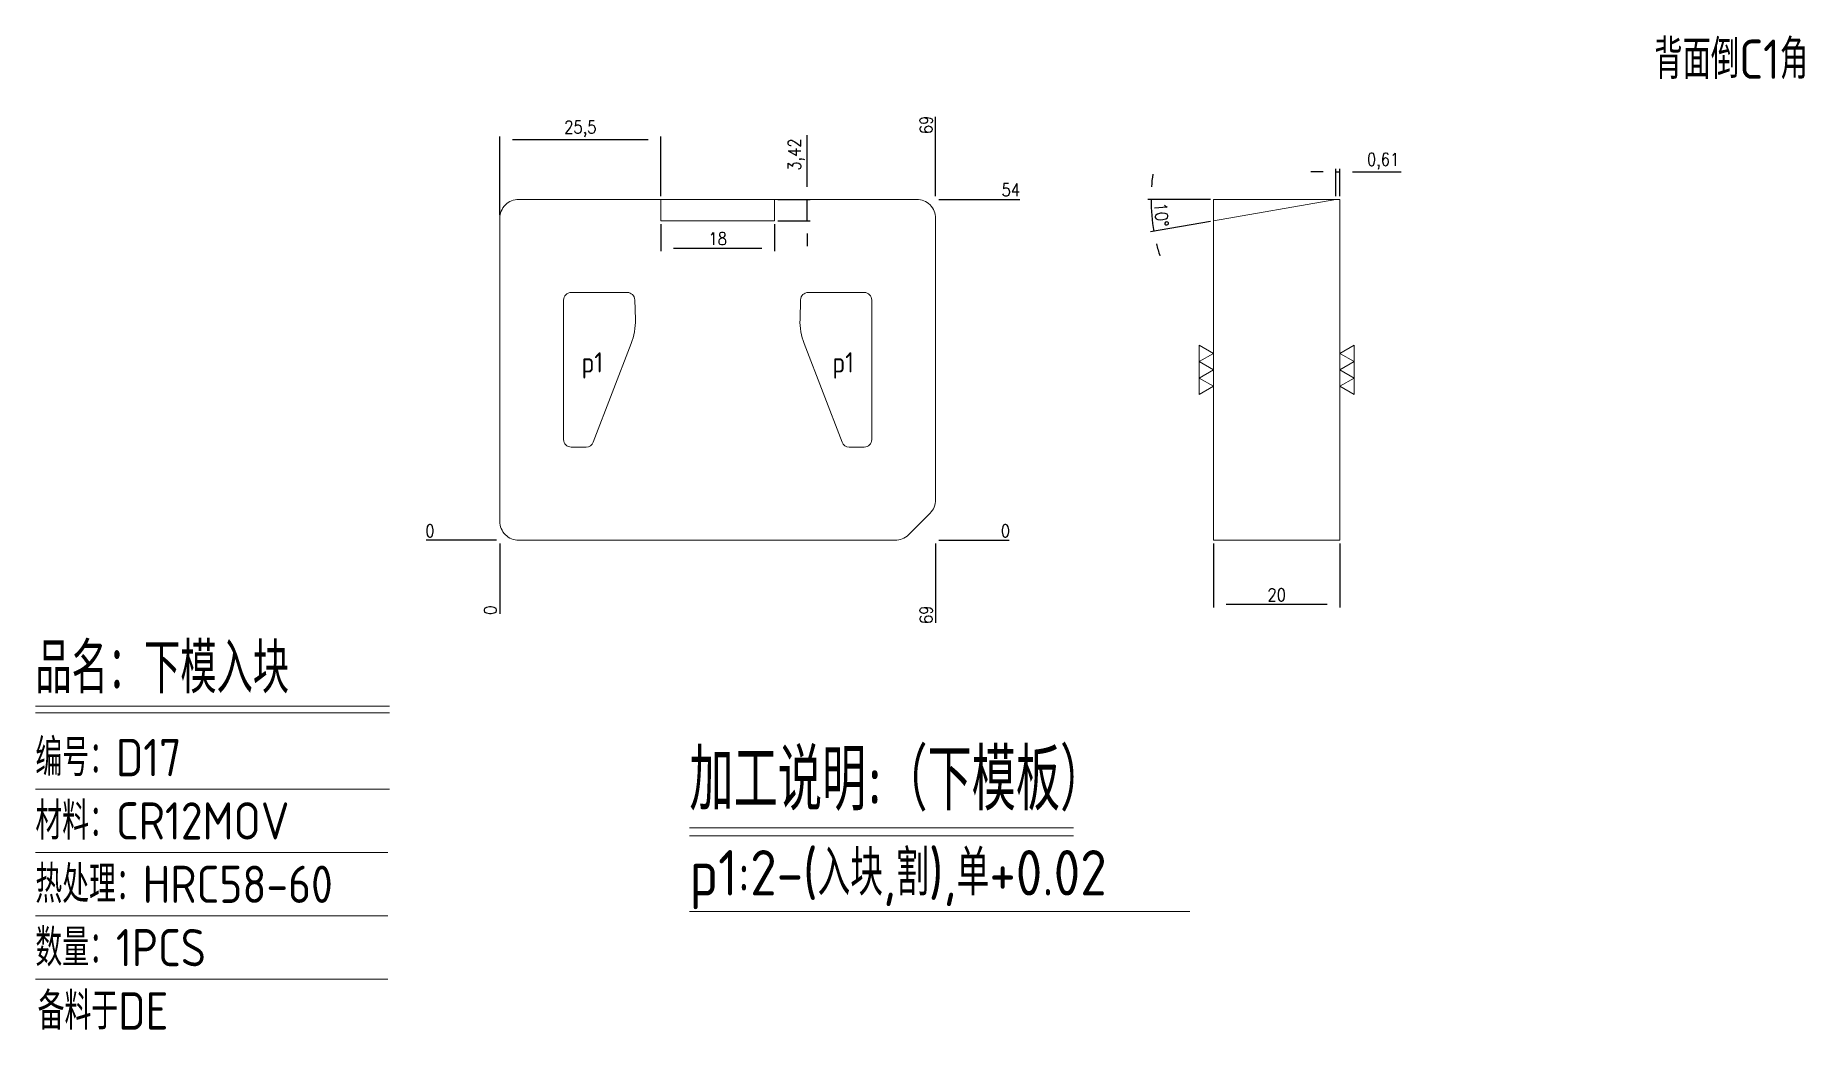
# Model space of a CAD drawing. Header units: millimetres. Extents: x 108857 to 109137, y 605 to 763.
import ezdxf
from ezdxf.enums import TextEntityAlignment as Align

# ---------------------------------------------------------------- set-up
doc = ezdxf.new("R2010")
doc.units = ezdxf.units.MM
doc.linetypes.add('HIDDEN', pattern=[0])
for name, color, linetype in [('DIE', 7, 'Continuous'), ('DIE_P', 2, 'Continuous'), ('DIM', 4, 'Continuous'), ('TEXT', 4, 'Continuous')]:
    doc.layers.add(name, color=color, linetype=linetype)
doc.styles.add('gbenor', font='gbenor.shx', dxfattribs={"bigfont": 'gbcbig.shx'})
doc.styles.get("Standard").update_dxf_attribs({"font": 'txt.shx', "width": 0.85, "bigfont": 'ctxt.shx'})
doc.dimstyles.new('T-2-WX', dxfattribs={"dimtxt": 2, "dimasz": 2, "dimexe": 0.5, "dimexo": 0.5, "dimgap": 0.5, "dimtad": 1, "dimtxsty": 'Standard', "dimblk": 'OPEN30', "dimcen": 0, "dimazin": 3, "dimtfac": 1, "dimtmove": 0, "dimatfit": 3, "dimldrblk": 'OPEN30', "dimlwd": -1, "dimlwe": -1})

# ---------------------------------------------------------------- blocks, each defined once
blk = doc.blocks.new('*D7579')
at = {"layer": 'Defpoints', "color": 0}
for p in [(108930.26, 682.81), (108999.26, 682.81), (109009.26, 682.81)]:
    blk.add_point(p, dxfattribs=at)
at = {"layer": 'DIM', "color": 0}
blk.add_line((108999.76, 682.81), (109010.89, 682.81), dxfattribs=at)
at = {"layer": 'DIM', "color": 0, "lineweight": 5, "insert": (109010.32, 684.31), "char_height": 2, "attachment_point": 5}
blk.add_mtext('0', dxfattribs=at)
blk = doc.blocks.new('_Open30')
blk = doc.blocks.new('*D7580')
at = {"layer": 'Defpoints', "color": 0}
for p in [(108999.26, 736.81), (109009.26, 736.81), (108930.26, 682.81)]:
    blk.add_point(p, dxfattribs=at)
at = {"layer": 'DIM', "color": 0}
for p, q in [((108999.76, 736.81), (109003.26, 736.81)), ((109003.26, 736.81), (109005.26, 736.81)), ((109005.26, 736.81), (109012.59, 736.81))]:
    blk.add_line(p, q, dxfattribs=at)
at = {"layer": 'DIM', "color": 0, "lineweight": 5, "insert": (109011.17, 738.31), "char_height": 2, "attachment_point": 5}
blk.add_mtext('54', dxfattribs=at)
blk = doc.blocks.new('*D7581')
at = {"layer": 'Defpoints', "color": 0}
for p in [(108920.26, 682.81), (108930.26, 682.81), (108930.26, 682.81)]:
    blk.add_point(p, dxfattribs=at)
at = {"layer": 'DIM', "color": 0}
blk.add_line((108929.76, 682.81), (108918.62, 682.81), dxfattribs=at)
at = {"layer": 'DIM', "color": 0, "lineweight": 5, "insert": (108919.19, 684.31), "char_height": 2, "attachment_point": 5}
blk.add_mtext('0', dxfattribs=at)
blk = doc.blocks.new('*D7582')
at = {"layer": 'Defpoints', "color": 0}
for p in [(108930.26, 682.81), (108999.26, 682.81), (108999.26, 672.81)]:
    blk.add_point(p, dxfattribs=at)
at = {"layer": 'DIM', "color": 0}
for p, q in [((108999.26, 682.31), (108999.26, 678.81)), ((108999.26, 678.81), (108999.26, 676.81)), ((108999.26, 676.81), (108999.26, 669.72))]:
    blk.add_line(p, q, dxfattribs=at)
at = {"layer": 'DIM', "color": 0, "lineweight": 5, "insert": (108997.76, 671.01), "char_height": 2, "attachment_point": 5, "rotation": 90}
blk.add_mtext('69', dxfattribs=at)
blk = doc.blocks.new('*D7583')
at = {"layer": 'Defpoints', "color": 0}
for p in [(108930.26, 682.81), (108930.26, 682.81), (108930.26, 672.81)]:
    blk.add_point(p, dxfattribs=at)
at = {"layer": 'DIM', "color": 0}
blk.add_line((108930.26, 682.31), (108930.26, 671.18), dxfattribs=at)
at = {"layer": 'DIM', "color": 0, "lineweight": 5, "insert": (108928.76, 671.74), "char_height": 2, "attachment_point": 5, "rotation": 90}
blk.add_mtext('0', dxfattribs=at)
blk = doc.blocks.new('*D7584')
at = {"layer": 'Defpoints', "color": 0}
for p in [(108999.26, 746.81), (108999.26, 736.81), (108930.26, 682.81)]:
    blk.add_point(p, dxfattribs=at)
at = {"layer": 'DIM', "color": 0}
for p, q in [((108999.26, 742.81), (108999.26, 749.9)), ((108999.26, 740.81), (108999.26, 742.81)), ((108999.26, 737.31), (108999.26, 740.81))]:
    blk.add_line(p, q, dxfattribs=at)
at = {"layer": 'DIM', "color": 0, "lineweight": 5, "insert": (108997.76, 748.6), "char_height": 2, "attachment_point": 5, "rotation": 90}
blk.add_mtext('69', dxfattribs=at)
blk = doc.blocks.new('*D7585')
at = {"layer": 'Defpoints', "color": 0}
for p in [(108930.26, 746.26), (108955.76, 736.81), (108930.26, 733.81)]:
    blk.add_point(p, dxfattribs=at)
at = {"layer": 'DIM', "color": 0}
for p, q in [((108930.26, 734.31), (108930.26, 746.76)), ((108953.76, 746.26), (108932.26, 746.26)), ((108955.76, 737.31), (108955.76, 746.76))]:
    blk.add_line(p, q, dxfattribs=at)
at = {"layer": 'DIM', "color": 0, "lineweight": 5, "insert": (108943.01, 747.95), "char_height": 2, "attachment_point": 5}
blk.add_mtext('25,5', dxfattribs=at)
blk = doc.blocks.new('*D7586')
at = {"layer": 'Defpoints', "color": 0}
for p in [(108955.76, 733.39), (108973.76, 733.39), (108973.76, 729.08)]:
    blk.add_point(p, dxfattribs=at)
at = {"layer": 'DIM', "color": 0}
for p, q in [((108955.76, 732.89), (108955.76, 728.58)), ((108973.76, 732.89), (108973.76, 728.58)), ((108957.76, 729.08), (108971.76, 729.08))]:
    blk.add_line(p, q, dxfattribs=at)
at = {"layer": 'DIM', "color": 0, "lineweight": 5, "insert": (108964.76, 730.58), "char_height": 2, "attachment_point": 5}
blk.add_mtext('18', dxfattribs=at)
blk = doc.blocks.new('*D7587')
at = {"layer": 'Defpoints', "color": 0}
for p in [(108973.76, 736.81), (108978.9, 736.81), (108973.76, 733.39)]:
    blk.add_point(p, dxfattribs=at)
at = {"layer": 'DIM', "color": 0}
for p, q in [((108978.9, 738.81), (108978.9, 746.99)), ((108974.26, 736.81), (108979.4, 736.81)), ((108978.9, 733.39), (108978.9, 736.81)), ((108974.26, 733.39), (108979.4, 733.39)), ((108978.9, 731.39), (108978.9, 729.39))]:
    blk.add_line(p, q, dxfattribs=at)
at = {"layer": 'DIM', "color": 0, "lineweight": 5, "insert": (108977.21, 743.9), "char_height": 2, "attachment_point": 5, "rotation": 90}
blk.add_mtext('3,42', dxfattribs=at)
blk = doc.blocks.new('*D7588')
at = {"layer": 'Defpoints', "color": 0}
for p in [(109043.26, 682.81), (109063.26, 682.81), (109063.26, 672.68)]:
    blk.add_point(p, dxfattribs=at)
at = {"layer": 'DIM', "color": 0}
for p, q in [((109043.26, 682.31), (109043.26, 672.18)), ((109063.26, 682.31), (109063.26, 672.18)), ((109045.26, 672.68), (109061.26, 672.68))]:
    blk.add_line(p, q, dxfattribs=at)
at = {"layer": 'DIM', "color": 0, "lineweight": 5, "insert": (109053.26, 674.18), "char_height": 2, "attachment_point": 5}
blk.add_mtext('20', dxfattribs=at)
blk = doc.blocks.new('*D7589')
at = {"layer": 'Defpoints', "color": 0}
for p in [(109063.26, 741.15), (109062.65, 736.81), (109063.26, 736.81)]:
    blk.add_point(p, dxfattribs=at)
at = {"layer": 'DIM', "color": 0}
for p, q in [((109060.65, 741.15), (109058.65, 741.15)), ((109062.65, 737.31), (109062.65, 741.65)), ((109062.65, 741.15), (109063.26, 741.15)), ((109063.26, 737.31), (109063.26, 741.65)), ((109065.26, 741.15), (109072.95, 741.15))]:
    blk.add_line(p, q, dxfattribs=at)
at = {"layer": 'DIM', "color": 0, "lineweight": 5, "insert": (109070.11, 742.84), "char_height": 2, "attachment_point": 5}
blk.add_mtext('0,61', dxfattribs=at)
blk = doc.blocks.new('*D7590')
at = {"layer": 'Defpoints', "color": 0}
for p in [(109043.26, 736.81), (109062.65, 736.81), (109063.26, 736.81), (109033.41, 735.11), (109043.26, 733.39)]:
    blk.add_point(p, dxfattribs=at)
at = {"layer": 'DIM', "color": 0}
for p, q in [((109042.76, 736.81), (109032.86, 736.81)), ((109042.77, 733.3), (109033.31, 731.64))]:
    blk.add_line(p, q, dxfattribs=at)
for start, end in [(172.1721, 176.0861), (180, 190), (193.9139, 197.8279)]:
    blk.add_arc((109062.65, 736.81), 29.28, start, end, dxfattribs=at)
at = {"layer": 'DIM', "color": 0, "lineweight": 5, "insert": (109035.01, 734.39), "char_height": 2, "attachment_point": 5, "rotation": 275}
blk.add_mtext('10%%d', dxfattribs=at)

msp = doc.modelspace()

# ---------------------------------------------------------------- linework, layer by layer
at = {"layer": 'DIE', "color": 4, "lineweight": 5}
for points in [[(109041.009, 705.913), (109043.259, 707.212), (109041.009, 708.511), (109043.259, 709.81), (109041.009, 711.109), (109043.259, 712.408), (109041.009, 713.707), (109041.009, 705.913)], [(109065.509, 713.707), (109063.259, 712.408), (109065.509, 711.109), (109063.259, 709.81), (109065.509, 708.511), (109063.259, 707.212), (109065.509, 705.913), (109065.509, 713.707)]]:
    msp.add_lwpolyline(points, close=True, dxfattribs=at)
at = {"layer": 'DIE_P', "linetype": 'HIDDEN', "lineweight": 5}
msp.add_line((109062.645, 736.81), (109043.259, 733.391), dxfattribs=at)
at = {"layer": 'DIE_P', "linetype": 'Continuous', "lineweight": 5}
msp.add_lwpolyline([(108930.256, 685.81), (108930.256, 733.81, -0.4142136), (108933.256, 736.81), (108996.256, 736.81, -0.4142136), (108999.256, 733.81), (108999.256, 689.224, -0.1989124), (108998.378, 687.103), (108994.963, 683.688, -0.1989124), (108992.842, 682.81), (108933.256, 682.81, -0.4142136)], format="xyb", close=True, dxfattribs=at)
at = {"layer": 'DIE_P', "lineweight": 5}
msp.add_lwpolyline([(108955.756, 736.81), (108973.756, 736.81), (108973.756, 733.391), (108955.756, 733.391)], close=True, dxfattribs=at)
at = {"layer": 'DIE_P', "linetype": 'Continuous', "lineweight": 5}
msp.add_lwpolyline([(109043.259, 736.81), (109043.259, 682.81), (109063.259, 682.81), (109063.259, 736.81)], close=True, dxfattribs=at)
at = {"layer": 'DIE_P', "color": 1, "linetype": 'Continuous', "lineweight": 5}
for points in [[(108940.357, 698.764), (108940.357, 714.303), (108940.357, 717.833), (108940.357, 720.856, -0.4142136), (108941.557, 722.056), (108950.425, 722.056, -0.4050649), (108951.624, 720.893), (108951.721, 717.793, -0.0999331), (108951.073, 713.969), (108945.061, 698.333, -0.3103563), (108943.941, 697.564), (108941.557, 697.564, -0.4142136)], [(108989.155, 698.764), (108989.155, 714.303), (108989.155, 717.833), (108989.155, 720.856, 0.4142136), (108987.955, 722.056), (108979.088, 722.056, 0.4050649), (108977.889, 720.893), (108977.791, 717.793, 0.0999331), (108978.439, 713.969), (108984.452, 698.333, 0.3103563), (108985.572, 697.564), (108987.955, 697.564, 0.4142136)]]:
    msp.add_lwpolyline(points, format="xyb", close=True, dxfattribs=at)
at = {"layer": 'DIM', "color": 4, "linetype": 'Continuous', "lineweight": 5}
for p, q in [((108856.724, 656.516), (108912.778, 656.516)), ((108856.724, 655.483), (108912.778, 655.483)), ((108856.724, 643.382), (108912.778, 643.382)), ((108856.724, 633.346), (108912.535, 633.346)), ((108856.724, 623.311), (108912.535, 623.311)), ((108856.724, 613.275), (108912.535, 613.275))]:
    msp.add_line(p, q, dxfattribs=at)
at = {"layer": 'TEXT', "color": 3, "lineweight": 5}
for p, q in [((108960.283, 637.243), (109021.109, 637.243)), ((108960.283, 635.983), (109021.109, 635.983)), ((108960.283, 624.031), (109039.499, 624.031))]:
    msp.add_line(p, q, dxfattribs=at)

# ---------------------------------------------------------------- texts
at = {"layer": 'DIM', "color": 3, "linetype": 'Continuous', "lineweight": 5, "style": 'gbenor'}
for s, height, p in [('品名：下模入块', 7.9693, (108856.724, 658.582)), ('编号：D17', 5.9032, (108856.724, 645.448)), ('材料：CR12MOV', 5.9032, (108856.724, 635.412)), ('热处理：HRC58-60', 5.90321, (108856.724, 625.377)), ('数量：1PCS', 5.9032, (108856.724, 615.341)), ('备料于DE', 5.9032, (108857.084, 605.306))]:
    msp.add_text(s, height=height, dxfattribs=at).set_placement(p)
at = {"layer": 'TEXT', "color": 4, "lineweight": 5, "style": 'gbenor'}
for s, height, p in [('背面倒C1角', 6.2174, (109113.054, 755.895)), ('加工说明:（下模板）', 9.72, (108960.283, 640.015)), ('p1:2-(入块,割),单+0.02', 7.2, (108960.283, 626.551))]:
    msp.add_text(s, height=height, dxfattribs=at).set_placement(p)
for p in [(108944.897, 710.992), (108984.616, 710.992)]:
    msp.add_text('p1', height=3.2, dxfattribs=at).set_placement(p, align=Align.MIDDLE_CENTER)

# ---------------------------------------------------------------- dimensions: what is measured, and where the dimension line sits
at = {"layer": 'DIM', "color": 4, "lineweight": 5}
for feature_location, offset, dtype, origin, picture, middle in [((108999.256, 736.81), (0, 10), 1, (108930.256, 682.81), '*D7584', (108997.756, 748.605)), ((108999.256, 736.81), (10, 0), 0, (108930.256, 682.81), '*D7580', (109011.173, 738.31)), ((108930.256322289, 682.809747865), (-10, 0), 0, (108930.256322289, 682.809747865), '*D7581', (108919.189655622, 684.309747865)), ((108999.256322309, 682.809747865), (10, 0), 0, (108930.256322289, 682.809747865), '*D7579', (109010.322988975, 684.309747865)), ((108930.256322289, 682.809747865), (0, -10), 1, (108930.256322289, 682.809747865), '*D7583', (108928.756322289, 671.743081199)), ((108999.256, 682.81), (0, -10), 1, (108930.256, 682.81), '*D7582', (108997.756, 671.015))]:
    dim = msp.add_ordinate_dim(feature_location=feature_location, offset=offset, dtype=dtype, origin=origin, dimstyle='T-2-WX', dxfattribs=at)
    dim.commit()
    dim.dimension.update_dxf_attribs({"geometry": picture, "text_midpoint": middle})
for base, p1, p2, picture, middle in [((108930.256, 746.256), (108955.756, 736.81), (108930.256, 733.81), '*D7585', (108943.006, 747.946)), ((109063.259, 741.151), (109062.645, 736.81), (109063.259, 736.81), '*D7589', (109070.106, 742.842)), ((108973.756, 729.076), (108955.756, 733.391), (108973.756, 733.391), '*D7586', (108964.756, 730.576))]:
    dim = msp.add_linear_dim(base=base, p1=p1, p2=p2, dimstyle='T-2-WX', dxfattribs=at)
    dim.commit()
    dim.dimension.update_dxf_attribs({"geometry": picture, "text_midpoint": middle})
dim = msp.add_linear_dim(base=(108978.904, 736.81), p1=(108973.756, 733.391), p2=(108973.756, 736.81), angle=90, dimstyle='T-2-WX', dxfattribs=at)
dim.commit()
dim.dimension.update_dxf_attribs({"geometry": '*D7587', "text_midpoint": (108977.214, 743.9)})
dim = msp.add_angular_dim_2l(base=(109033.411, 735.107), line1=((109062.645, 736.81), (109043.259, 733.391)), line2=((109063.259, 736.81), (109043.259, 736.81)), dimstyle='T-2-WX', dxfattribs=at)
dim.commit()
dim.dimension.update_dxf_attribs({"geometry": '*D7590', "text_midpoint": (109035.015, 734.392)})
dim = msp.add_linear_dim(base=(109063.259, 672.679), p1=(109043.259, 682.81), p2=(109063.259, 682.81), dimstyle='T-2-WX', dxfattribs=at)
dim.commit()
dim.dimension.update_dxf_attribs({"geometry": '*D7588', "text_midpoint": (109053.259, 672.679), "dimtype": 160})

doc.saveas('drawing.dxf')
